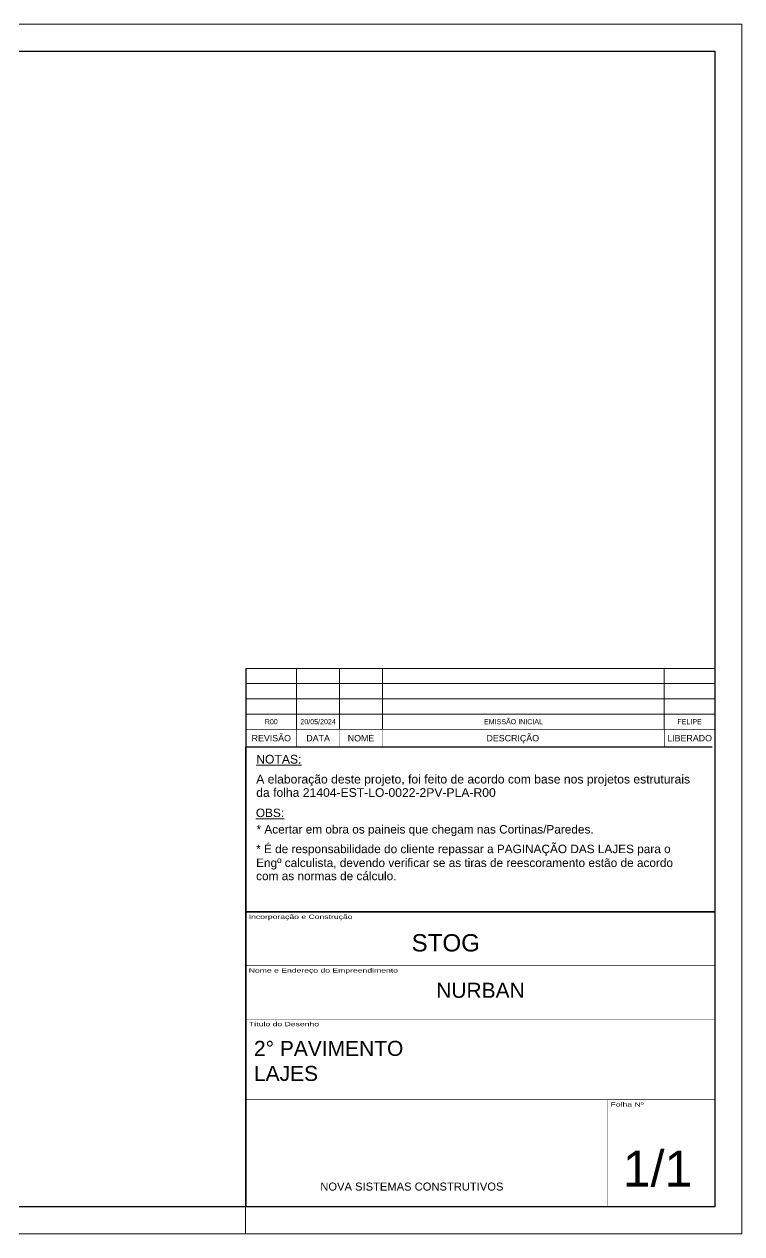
# Model space of a CAD drawing. Extents: x 3157 to 7449, y -544 to 2203.
# Drawn here: x 5818 to 7449, y -544 to 2203 of the extents above; entities that cross this region are included whole.
import ezdxf
from ezdxf.enums import TextEntityAlignment as Align

# ---------------------------------------------------------------- set-up
doc = ezdxf.new("R2010")
doc.units = 0
for name, color, linetype, lineweight in [('CARIMBO', 255, 'Continuous', 9), ('FOLHA', 255, 'Continuous', 5), ('Folhas', 255, 'Continuous', 9)]:
    doc.layers.add(name, color=color, linetype=linetype, lineweight=lineweight)
doc.styles.add('ARIAL', font='arial.ttf')
doc.styles.add('Tecnologia', font='')
doc.styles.add('VERDANA', font='verdana.ttf', dxfattribs={"oblique": 15})
doc.styles.get('Tecnologia').set_extended_font_data('Forgotten Futurist')

# ---------------------------------------------------------------- blocks, each defined once
blk = doc.blocks.new('Carimbo Laje')
at = {"layer": 'CARIMBO', "color": 30}
for points, const_width in [([(124981.9, 144853.7), (123684.7, 144853.7), (123684.7, 144038.4)], 4.45), ([(123684.7, 144705.5), (124981.9, 144705.5)], 1.48), ([(123684.7, 144557.3), (124981.9, 144557.3)], 1.48), ([(123684.7, 144334.9), (124981.9, 144334.9)], 1.48), ([(124685.4, 144038.4), (124685.4, 144334.9)], 1.48), ([(123684.7, 144038.4), (124981.9, 144038.4)], 1.48)]:
    blk.add_lwpolyline(points, dxfattribs=dict(at, const_width=const_width))
at = {"color": 0, "linetype": 'Continuous', "ltscale": 5, "style": 'ARIAL'}
blk.add_text('NOVA SISTEMAS CONSTRUTIVOS', height=22.118, dxfattribs=at).set_placement((123890.4, 144083.7))
at = {"color": 7, "style": 'ARIAL'}
blk.add_attdef('INCORPORAÇÃO_E_CONTRUÇÃO', text='', height=45.7, dxfattribs=at).set_placement((124364.7, 144777.9), align=Align.MIDDLE_CENTER)
blk.add_attdef('NOME_DA_OBRA', text='', height=41.5, dxfattribs=at).set_placement((124333.3, 144616.6), align=Align.CENTER)
for tag, p in [('PAVIMENTO', (123706.9, 144455.9)), ('TIPO_DE_PROJETO', (123706.9, 144386.8))]:
    blk.add_attdef(tag, p, '', height=41.5, dxfattribs=at)
at = {"color": 7, "style": 'ARIAL', "oblique": 10}
blk.add_attdef('FOLHA_Nº', text='', height=111.2, dxfattribs=at).set_placement((124832.8, 144149.1), align=Align.CENTER)
at = {"layer": 'CARIMBO', "color": 7, "style": 'VERDANA'}
blk.add_attdef('ENDEREÇO', text='', height=14.8, dxfattribs=at).set_placement((124333.3, 144572.1), align=Align.CENTER)
at = {"layer": 'Folhas', "style": 'Tecnologia', "width": 1.5}
for s, p in [('Incorporação e Construção', (123692.5, 144846.3)), ('Nome e Endereço do Empreendimento', (123692.5, 144698.1)), ('Título do Desenho', (123692.5, 144549.8)), ('Folha Nº', (124693.1, 144327.5))]:
    blk.add_text(s, height=11.86, dxfattribs=at).set_placement(p, align=Align.TOP_LEFT)
blk = doc.blocks.new('Revisão Carimbo')
at = {"color": 30}
for p, q in [((0, 155), (925, 155)), ((100, 35), (100, 155)), ((184.66, 35), (184.66, 155)), ((269.32, 35), (269.32, 155)), ((825, 35), (825, 155)), ((0, 125), (925, 125)), ((0, 95), (925, 95)), ((0, 65), (925, 65))]:
    blk.add_line(p, q, dxfattribs=at)
for points, const_width in [([(0, 0), (0, 155)], 3), ([(0, 35), (925, 35)], 1), ([(100, 35), (100, 0)], 1), ([(184.66, 35), (184.66, 0)], 1), ([(269.32, 35), (269.32, 0)], 1), ([(825, 35), (825, 0)], 1), ([(0, 0), (920, 0)], 3)]:
    blk.add_lwpolyline(points, dxfattribs=dict(at, const_width=const_width))
at = {"color": 7, "style": 'ARIAL'}
for s, p in [('REVISÃO', (50, 17.5)), ('NOME', (226.99, 17.5)), ('DESCRIÇÃO', (526.27, 17.5)), ('LIBERADO', (875, 17.5)), ('DATA', (142.33, 17.5))]:
    blk.add_text(s, height=12.5, dxfattribs=at).set_placement(p, align=Align.MIDDLE_CENTER)
at = {"layer": 'CARIMBO', "color": 7, "style": 'ARIAL'}
for tag, p in [('REVISÃO_03', (50, 140)), ('DATA', (142.33, 140)), ('NOME', (226.99, 140)), ('LIBERADO', (875, 140)), ('REVISÃO_02', (50, 110)), ('DATA', (142.33, 110)), ('NOME', (226.99, 110)), ('LIBERADO', (875, 110)), ('REVISÃO_01', (50, 80)), ('DATA', (142.33, 80)), ('NOME', (226.99, 80)), ('LIBERADO', (875, 80)), ('REVISÃO_00', (50, 50)), ('DATA', (142.33, 50)), ('NOME', (226.99, 50)), ('LIBERADO', (875, 50))]:
    blk.add_attdef(tag, text='', height=10, dxfattribs=at).set_placement(p, align=Align.MIDDLE_CENTER)
for p in [(279.32, 140), (279.32, 110), (279.32, 80), (279.32, 50)]:
    blk.add_attdef('DESCRIÇÃO', text='', height=10, dxfattribs=at).set_placement(p, align=Align.MIDDLE_LEFT)

msp = doc.modelspace()

# ---------------------------------------------------------------- linework, layer by layer
at = {"color": 30}
for p, q in [((3309.25, 2142.45), (7387.73, 2142.45)), ((7387.73, 2142.45), (7387.73, -483.39)), ((7387.73, -483.39), (3309.25, -483.39))]:
    msp.add_line(p, q, dxfattribs=at)
at = {"layer": 'CARIMBO', "color": 30, "const_width": 3.65}
msp.add_lwpolyline([(6321.56, 186.77), (6321.56, 561.4)], dxfattribs=at)
at = {"layer": 'FOLHA'}
for p, q in [((3156.84, 2203.41), (7448.7, 2203.41)), ((7448.7, 2203.41), (7448.7, -544.36)), ((6320.87, -483.39), (6320.87, -544.36)), ((7448.7, -544.36), (3156.84, -544.36))]:
    msp.add_line(p, q, dxfattribs=at)

# ---------------------------------------------------------------- block references
at = {"layer": 'CARIMBO', "color": 1}
ref = msp.add_blockref('Revisão Carimbo', (6321.56, 561.4), dxfattribs=dict(at, xscale=1.152505138133646, yscale=1.152505138133646, zscale=1.152505138133646))
ref.add_attrib('REVISÃO_00', 'R00', dxfattribs={"color": 1, "height": 11.525, "style": 'ARIAL'}).set_placement((6379.18, 619.02), align=Align.MIDDLE_CENTER)
ref.add_attrib('DATA', '20/05/2024', dxfattribs={"color": 1, "height": 11.525, "style": 'ARIAL'}).set_placement((6485.59, 619.02), align=Align.MIDDLE_CENTER)
ref.add_attrib('DESCRIÇÃO', '                                                 EMISSÃO INICIAL', dxfattribs={"color": 1, "height": 11.5251, "style": 'ARIAL'}).set_placement((6643.48, 619.02), align=Align.MIDDLE_LEFT)
ref.add_attrib('LIBERADO', 'FELIPE', dxfattribs={"color": 1, "height": 11.525, "style": 'ARIAL'}).set_placement((7330, 619.02), align=Align.MIDDLE_CENTER)
at = {"layer": 'CARIMBO', "linetype": 'ByBlock'}
ref = msp.add_blockref('Carimbo Laje', (-95336.69, -118870.62), dxfattribs=dict(at, xscale=0.8219144908905698, yscale=0.8219144908905698, zscale=0.8219144908905698))
ref.add_attrib('FOLHA_Nº', '  1/1', (7114.83, -436.9), dxfattribs={"layer": '0', "height": 81.442, "style": 'ARIAL'})
ref.add_attrib('TIPO_DE_PROJETO', 'LAJES', (6339.84, -197.05), dxfattribs={"layer": '0', "height": 34.118, "style": 'ARIAL'})
ref.add_attrib('PAVIMENTO', '2° PAVIMENTO', (6339.84, -140.21), dxfattribs={"layer": '0', "height": 34.1176, "style": 'ARIAL'})
ref.add_attrib('NOME_DA_OBRA', 'NURBAN', dxfattribs={"layer": '0', "height": 34.118, "style": 'ARIAL'}).set_placement((6854.65, -8.18), align=Align.CENTER)
ref.add_attrib('INCORPORAÇÃO_E_CONTRUÇÃO', 'STOG', dxfattribs={"layer": '0', "height": 39.265, "style": 'ARIAL'}).set_placement((6775.81, 136.31), align=Align.TOP_CENTER)

# ---------------------------------------------------------------- texts
at = {"layer": 'CARIMBO', "style": 'ARIAL'}
for s, height, p in [('%%UNOTAS:', 19.751, (6344.96, 523.87)), ('A elaboração deste projeto, foi feito de acordo com base nos projetos estruturais', 19.7506, (6344.96, 478.56)), ('da folha 21404-EST-LO-0022-2PV-PLA-R00', 19.7506, (6344.96, 448.17)), ('%%UOBS:', 19.202, (6344.21, 402.33)), ('* Acertar em obra os paineis que chegam nas Cortinas/Paredes.', 19.2019, (6345.57, 364.92)), ('* É de responsabilidade do cliente repassar a PAGINAÇÃO DAS LAJES para o', 19.2019, (6344.74, 320.33)), ('Engº calculista, devendo verificar se as tiras de reescoramento estão de acordo', 19.2019, (6344.74, 288.86)), ('com as normas de cálculo.', 19.2019, (6344.74, 258.91))]:
    msp.add_text(s, height=height, dxfattribs=at).set_placement(p)

doc.saveas('drawing.dxf')
